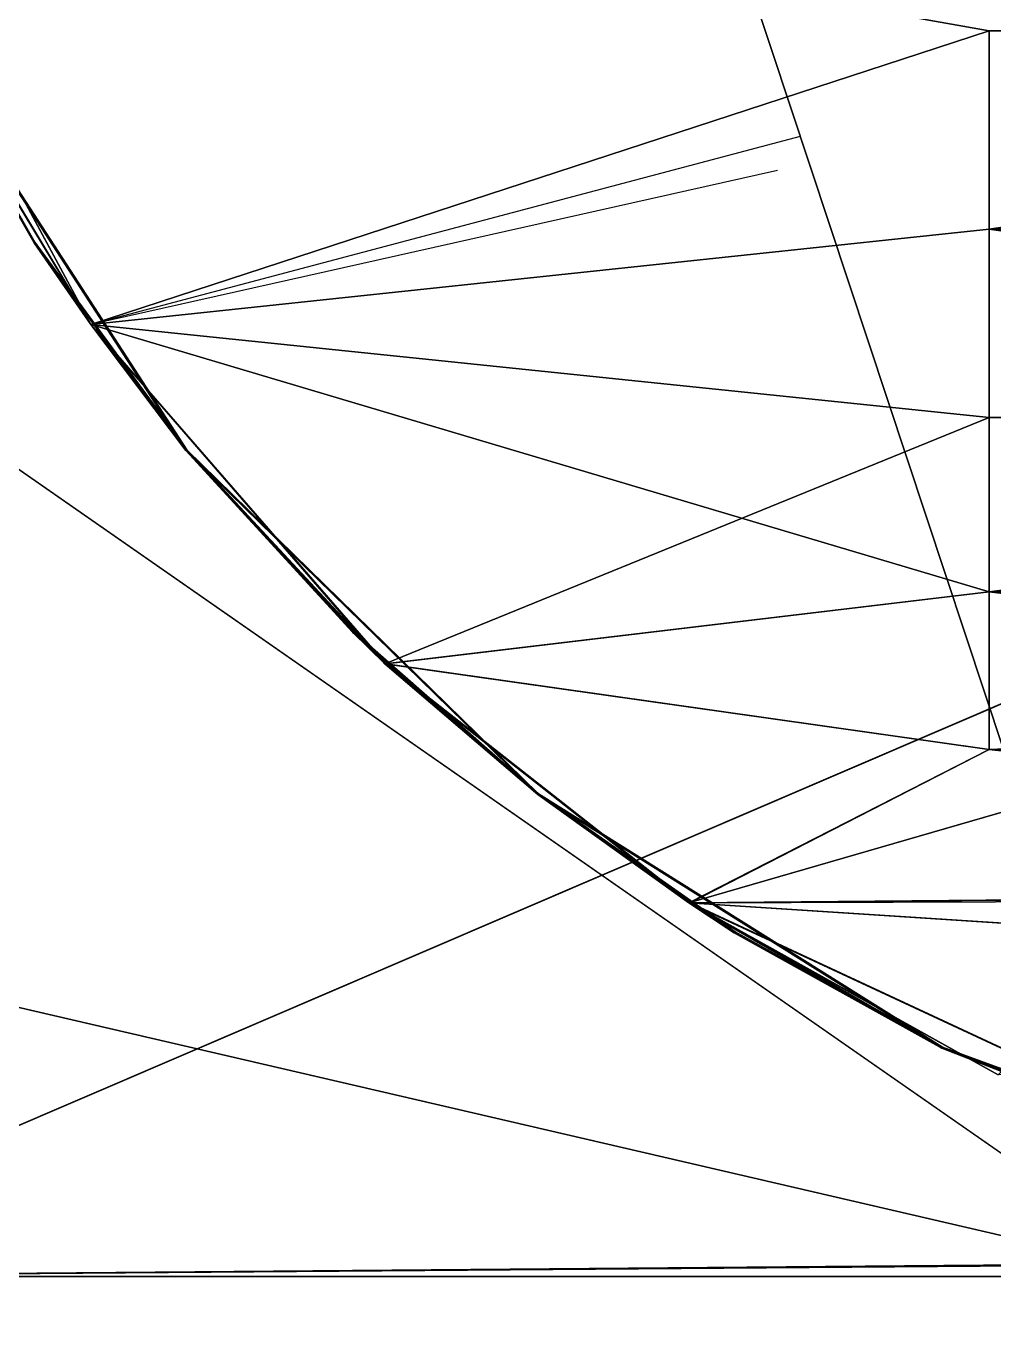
# Model space of a CAD drawing. Extents: x 207 to 387, y 94 to 160.
# Drawn here: x 254.5461 to 254.6894, y 155.0673 to 155.2624 of the extents above; entities that cross this region are included whole.
import ezdxf

# ---------------------------------------------------------------- set-up
doc = ezdxf.new("R2010")
doc.units = 0
doc.header["$LTSCALE"] = 2.54
doc.layers.get('0').update_dxf_attribs({"color": 13, "linetype": 'CONTINUOUS'})

# ---------------------------------------------------------------- blocks, each defined once
blk = doc.blocks.new('SP_05_ALTFIELD_CREDENZA_DW')
at = {"color": 23}
for p, q in [((92.799, 4.6125, 21.825), (132.201, 4.6125, 21.825)), ((132.201, 4.6125, 86.175), (92.799, 4.6125, 86.175)), ((92.799, 4.6125, 21.825), (132.201, 4.6125, 21.825)), ((132.201, 4.6125, 86.175), (92.799, 4.6125, 86.175)), ((131.86518, 4.6125, 22.1625), (132.201, 4.6125, 21.825)), ((131.86518, 4.6125, 22.1625), (132.201, 4.6125, 21.825)), ((131.86518, 4.6125, 22.1625), (132.201, 4.6125, 21.825)), ((132.94725, 3.9375, 87.075), (131.97712, 4.6125, 85.6125)), ((132.94725, 3.9375, 87.075), (131.97712, 4.6125, 85.6125)), ((131.97712, 4.6125, 85.6125), (132.201, 4.6125, 85.6125)), ((132.94725, 3.9375, 87.075), (131.97712, 4.6125, 85.6125)), ((131.97712, 4.6125, 85.6125), (132.201, 4.6125, 85.6125)), ((131.97712, 4.6125, 85.6125), (132.201, 4.6125, 85.6125)), ((131.95781, 4.5998, 22.06931), (132.0494, 4.55719, 21.97718)), ((132.04958, 4.55719, 85.46014), (131.95791, 4.5998, 85.36809)), ((132.0038, 4.58266, 22.02303), (132.0494, 4.55719, 21.97718)), ((132.0038, 4.58266, 85.41447), (132.04958, 4.55719, 85.46014)), ((132.0038, 4.58266, 85.41447), (132.04958, 4.55719, 85.46014)), ((132.04958, 4.55719, 85.46014), (131.94914, 4.52813, 85.35938)), ((132.0494, 4.55719, 21.97718), (132.09448, 4.52183, 21.93194)), ((132.0494, 4.55719, 21.97718), (132.09448, 4.52183, 21.93194)), ((132.09459, 4.52183, 85.50545), (132.04958, 4.55719, 85.46014)), ((132.09459, 4.52183, 85.50545), (132.04958, 4.55719, 85.46014)), ((132.09448, 4.52183, 21.93194), (132.13815, 4.47158, 21.88815)), ((132.09448, 4.52183, 21.93194), (132.13815, 4.47158, 21.88815)), ((132.13816, 4.47158, 85.54934), (132.09459, 4.52183, 85.50545)), ((132.13816, 4.47158, 85.54934), (132.09459, 4.52183, 85.50545)), ((132.03309, 4.44375, 21.99375), (132.13815, 4.47158, 21.88815)), ((132.03309, 4.44375, 85.44375), (132.13816, 4.47158, 85.54934)), ((132.03645, 4.44881, 21.99038), (132.13815, 4.47158, 21.88815)), ((132.03645, 4.44881, 85.44713), (132.13816, 4.47158, 85.54934)), ((132.13815, 4.47158, 21.88815), (132.17811, 4.39747, 21.848)), ((132.13815, 4.47158, 21.88815), (132.17811, 4.39747, 21.848)), ((132.17811, 4.39747, 85.5895), (132.13816, 4.47158, 85.54934)), ((132.17811, 4.39747, 85.5895), (132.13816, 4.47158, 85.54934))]:
    blk.add_line(p, q, dxfattribs=at)
at = {"color": 0}
for p, q in [((131.9466, 4.60244, 22.60769), (132.01202, 4.57854, 22.17678)), ((131.9466, 4.60244, 22.60769), (132.01202, 4.57854, 22.17678)), ((132.01213, 4.57869, 85.25894), (131.94666, 4.60262, 84.82801)), ((132.01213, 4.57869, 85.25894), (131.94666, 4.60262, 84.82801)), ((131.95781, 4.5998, 22.06931), (132.01202, 4.57854, 22.17678)), ((131.95781, 4.5998, 22.06931), (132.01202, 4.57854, 22.17678)), ((131.95791, 4.5998, 85.36809), (132.01213, 4.57869, 85.25894)), ((131.95791, 4.5998, 85.36809), (132.01213, 4.57869, 85.25894)), ((132.01202, 4.57854, 22.64754), (132.01212, 4.57869, 84.78818)), ((132.01202, 4.57854, 22.64754), (132.01212, 4.57869, 84.78818)), ((132.01202, 4.57854, 22.17678), (132.01202, 4.57854, 22.64754)), ((132.01202, 4.57854, 22.17678), (132.01202, 4.57854, 22.64754)), ((132.01202, 4.57854, 22.17678), (132.04272, 4.56148, 22.19573)), ((132.04272, 4.56148, 22.19573), (132.01202, 4.57854, 22.64754)), ((132.07184, 4.54104, 22.68387), (132.01202, 4.57854, 22.64754)), ((132.04272, 4.56148, 22.19573), (132.01202, 4.57854, 22.64754)), ((132.07184, 4.54104, 22.68387), (132.01202, 4.57854, 22.64754)), ((132.01202, 4.57854, 22.17678), (132.04272, 4.56148, 22.19573)), ((132.01202, 4.57854, 22.17678), (132.0494, 4.55719, 21.97718)), ((132.01202, 4.57854, 22.17678), (132.0494, 4.55719, 21.97718)), ((132.01213, 4.57869, 85.25894), (132.01212, 4.57869, 84.78818)), ((132.07197, 4.54116, 84.75185), (132.01212, 4.57869, 84.78818)), ((132.01213, 4.57869, 85.25894), (132.01212, 4.57869, 84.78818)), ((132.01212, 4.57869, 84.78818), (132.04285, 4.56162, 85.23999)), ((132.01212, 4.57869, 84.78818), (132.04285, 4.56162, 85.23999)), ((132.07197, 4.54116, 84.75185), (132.01212, 4.57869, 84.78818)), ((132.04285, 4.56162, 85.23999), (132.01213, 4.57869, 85.25894)), ((132.01213, 4.57869, 85.25894), (132.04958, 4.55719, 85.46014)), ((132.01213, 4.57869, 85.25894), (132.04958, 4.55719, 85.46014)), ((132.04285, 4.56162, 85.23999), (132.01213, 4.57869, 85.25894)), ((132.0494, 4.55719, 21.97718), (131.80808, 4.57278, 22.00365)), ((132.0494, 4.55719, 21.97718), (131.80808, 4.57278, 22.00365)), ((132.04958, 4.55719, 85.46014), (131.80808, 4.57278, 85.43385)), ((132.04958, 4.55719, 85.46014), (131.80808, 4.57278, 85.43385)), ((132.07184, 4.54104, 22.68387), (132.04272, 4.56148, 22.19573)), ((132.04272, 4.56148, 22.19573), (132.07184, 4.54104, 22.21366)), ((132.07184, 4.54104, 22.68387), (132.04272, 4.56148, 22.19573)), ((132.0494, 4.55719, 21.97718), (132.04272, 4.56148, 22.19573)), ((132.04272, 4.56148, 22.19573), (132.07184, 4.54104, 22.21366)), ((132.0494, 4.55719, 21.97718), (132.04272, 4.56148, 22.19573)), ((132.04285, 4.56162, 85.23999), (132.07197, 4.54116, 84.75185)), ((132.07197, 4.54116, 85.22206), (132.04285, 4.56162, 85.23999)), ((132.04285, 4.56162, 85.23999), (132.07197, 4.54116, 84.75185)), ((132.04285, 4.56162, 85.23999), (132.04958, 4.55719, 85.46014)), ((132.04285, 4.56162, 85.23999), (132.04958, 4.55719, 85.46014)), ((132.07197, 4.54116, 85.22206), (132.04285, 4.56162, 85.23999)), ((131.80808, 4.55509, 21.97419), (132.0494, 4.55719, 21.97718)), ((131.80808, 4.55509, 21.97419), (132.0494, 4.55719, 21.97718)), ((132.04958, 4.55719, 85.46014), (131.80808, 4.55509, 85.46331)), ((132.04958, 4.55719, 85.46014), (131.80808, 4.55509, 85.46331)), ((132.0051, 4.53451, 21.94673), (132.0494, 4.55719, 21.97718)), ((132.0051, 4.53451, 21.94673), (132.0494, 4.55719, 21.97718)), ((132.04958, 4.55719, 85.46014), (132.0051, 4.53451, 85.49078)), ((132.04958, 4.55719, 85.46014), (132.0051, 4.53451, 85.49078)), ((132.07184, 4.54103, 21.97855), (132.0494, 4.55719, 21.97718)), ((132.07184, 4.54104, 22.21366), (132.0494, 4.55719, 21.97718)), ((132.07184, 4.54103, 21.97855), (132.0494, 4.55719, 21.97718)), ((132.07184, 4.54104, 22.21366), (132.0494, 4.55719, 21.97718)), ((132.04958, 4.55719, 85.46014), (132.07197, 4.54116, 85.22206)), ((132.04958, 4.55719, 85.46014), (132.07197, 4.54116, 85.22206)), ((132.0051, 4.53451, 21.94673), (131.80808, 4.55509, 21.97419)), ((132.0051, 4.53451, 21.94673), (131.80808, 4.55509, 21.97419)), ((131.80808, 4.55509, 85.46331), (132.0051, 4.53451, 85.49078)), ((131.80808, 4.55509, 85.46331), (132.0051, 4.53451, 85.49078)), ((132.07184, 4.54104, 22.68387), (132.07197, 4.54116, 84.75185)), ((132.07184, 4.54104, 22.68387), (132.07197, 4.54116, 84.75185)), ((132.07184, 4.54104, 22.21366), (132.07184, 4.54104, 22.68387)), ((132.07184, 4.54104, 22.21366), (132.07184, 4.54103, 21.97855)), ((132.09925, 4.51701, 22.23052), (132.07184, 4.54104, 22.68387)), ((132.07184, 4.54104, 22.21366), (132.07184, 4.54104, 22.68387)), ((132.12395, 4.49012, 22.7154), (132.07184, 4.54104, 22.68387)), ((132.09925, 4.51701, 22.23052), (132.07184, 4.54104, 22.68387)), ((132.12395, 4.49012, 22.7154), (132.07184, 4.54104, 22.68387)), ((132.07184, 4.54104, 22.21366), (132.07184, 4.54103, 21.97855)), ((132.07184, 4.54103, 21.97855), (132.09925, 4.517, 21.99554)), ((132.07184, 4.54103, 21.97855), (132.09925, 4.517, 21.99554)), ((132.07184, 4.54103, 21.97855), (132.09448, 4.52183, 21.93194)), ((132.07184, 4.54103, 21.97855), (132.09448, 4.52183, 21.93194)), ((132.07197, 4.54116, 84.75185), (132.07197, 4.54116, 85.22206)), ((132.12408, 4.49021, 84.72032), (132.07197, 4.54116, 84.75185)), ((132.07197, 4.54116, 84.75185), (132.09939, 4.51711, 85.2052)), ((132.09939, 4.51711, 85.44018), (132.07197, 4.54116, 85.22206)), ((132.07197, 4.54116, 84.75185), (132.07197, 4.54116, 85.22206)), ((132.07197, 4.54116, 84.75185), (132.09939, 4.51711, 85.2052)), ((132.12408, 4.49021, 84.72032), (132.07197, 4.54116, 84.75185)), ((132.07197, 4.54116, 85.22206), (132.09459, 4.52183, 85.50545)), ((132.07197, 4.54116, 85.22206), (132.09459, 4.52183, 85.50545)), ((132.09939, 4.51711, 85.44018), (132.07197, 4.54116, 85.22206)), ((131.80808, 4.53451, 21.94673), (132.0051, 4.53451, 21.94673)), ((131.80808, 4.53451, 21.94673), (132.0051, 4.53451, 21.94673)), ((132.0051, 4.53451, 85.49078), (131.80808, 4.53451, 85.49078)), ((132.0051, 4.53451, 85.49078), (131.80808, 4.53451, 85.49078)), ((132.0051, 4.51115, 21.92138), (132.0051, 4.53451, 21.94673)), ((132.0051, 4.51115, 21.92138), (132.0051, 4.53451, 21.94673)), ((132.09448, 4.52183, 21.93194), (132.0051, 4.53451, 21.94673)), ((132.09448, 4.52183, 21.93194), (132.0051, 4.53451, 21.94673)), ((132.0051, 4.53451, 85.49078), (132.0051, 4.51115, 85.51612)), ((132.0051, 4.53451, 85.49078), (132.0051, 4.51115, 85.51612)), ((132.0051, 4.53451, 85.49078), (132.09459, 4.52183, 85.50545)), ((132.0051, 4.53451, 85.49078), (132.09459, 4.52183, 85.50545)), ((132.0051, 4.51115, 21.92138), (132.09448, 4.52183, 21.93194)), ((132.0051, 4.51115, 21.92138), (132.09448, 4.52183, 21.93194)), ((132.09459, 4.52183, 85.50545), (132.0051, 4.51115, 85.51612)), ((132.09459, 4.52183, 85.50545), (132.0051, 4.51115, 85.51612)), ((132.12394, 4.49012, 22.01079), (132.09448, 4.52183, 21.93194)), ((132.09448, 4.52183, 21.93194), (132.09925, 4.517, 21.99554)), ((132.12394, 4.49012, 22.01079), (132.09448, 4.52183, 21.93194)), ((132.09448, 4.52183, 21.93194), (132.09925, 4.517, 21.99554)), ((132.09459, 4.52183, 85.50545), (132.09939, 4.51711, 85.44018)), ((132.12408, 4.49021, 85.42492), (132.09459, 4.52183, 85.50545)), ((132.09459, 4.52183, 85.50545), (132.09939, 4.51711, 85.44018)), ((132.12408, 4.49021, 85.42492), (132.09459, 4.52183, 85.50545)), ((132.09939, 4.51711, 85.44018), (132.09939, 4.51711, 85.2052)), ((132.09939, 4.51711, 85.2052), (132.12408, 4.49021, 84.72032)), ((132.09939, 4.51711, 85.44018), (132.09939, 4.51711, 85.2052)), ((132.09939, 4.51711, 85.2052), (132.12408, 4.49021, 84.72032)), ((132.12408, 4.49021, 85.42492), (132.09939, 4.51711, 85.44018)), ((132.12408, 4.49021, 85.42492), (132.09939, 4.51711, 85.44018)), ((132.12395, 4.49012, 22.7154), (132.09925, 4.51701, 22.23052)), ((132.09925, 4.51701, 22.23052), (132.09925, 4.517, 21.99554)), ((132.09925, 4.51701, 22.23052), (132.09925, 4.517, 21.99554)), ((132.12395, 4.49012, 22.7154), (132.09925, 4.51701, 22.23052)), ((132.09925, 4.517, 21.99554), (132.12394, 4.49012, 22.01079)), ((132.09925, 4.517, 21.99554), (132.12394, 4.49012, 22.01079)), ((131.41403, 4.51115, 21.92138), (132.0051, 4.51115, 21.92138)), ((131.41403, 4.51115, 21.92138), (132.0051, 4.51115, 21.92138)), ((132.0051, 4.51115, 85.51612), (131.41403, 4.51115, 85.51612)), ((132.0051, 4.51115, 85.51612), (131.41403, 4.51115, 85.51612)), ((132.0051, 4.48534, 21.89856), (132.0051, 4.51115, 21.92138)), ((132.0051, 4.48534, 21.89856), (132.0051, 4.51115, 21.92138)), ((132.0051, 4.51115, 85.51612), (132.0051, 4.48534, 85.53894)), ((132.0051, 4.51115, 85.51612), (132.0051, 4.48534, 85.53894)), ((132.12394, 4.49012, 22.01079), (132.12395, 4.49012, 22.7154)), ((132.12394, 4.49012, 22.01079), (132.12395, 4.49012, 22.7154)), ((132.12394, 4.49012, 22.01079), (132.14643, 4.45942, 22.02465)), ((132.13815, 4.47158, 21.88815), (132.12394, 4.49012, 22.01079)), ((132.13815, 4.47158, 21.88815), (132.12394, 4.49012, 22.01079)), ((132.12394, 4.49012, 22.01079), (132.14643, 4.45942, 22.02465)), ((132.12395, 4.49012, 22.7154), (132.12408, 4.49021, 84.72032)), ((132.12395, 4.49012, 22.7154), (132.12408, 4.49021, 84.72032)), ((132.14643, 4.45942, 22.25941), (132.12395, 4.49012, 22.7154)), ((132.14643, 4.45942, 22.25941), (132.12395, 4.49012, 22.7154)), ((132.16512, 4.42677, 22.74016), (132.12395, 4.49012, 22.7154)), ((132.16512, 4.42677, 22.74016), (132.12395, 4.49012, 22.7154)), ((132.12408, 4.49021, 84.72032), (132.12408, 4.49021, 85.42492)), ((132.16523, 4.42681, 84.69554), (132.12408, 4.49021, 84.72032)), ((132.16523, 4.42681, 84.69554), (132.12408, 4.49021, 84.72032)), ((132.12408, 4.49021, 84.72032), (132.14656, 4.45949, 85.1763)), ((132.14656, 4.45949, 85.41106), (132.12408, 4.49021, 85.42492)), ((132.12408, 4.49021, 84.72032), (132.12408, 4.49021, 85.42492)), ((132.12408, 4.49021, 84.72032), (132.14656, 4.45949, 85.1763)), ((132.12408, 4.49021, 85.42492), (132.13816, 4.47158, 85.54934)), ((132.14656, 4.45949, 85.41106), (132.12408, 4.49021, 85.42492)), ((132.12408, 4.49021, 85.42492), (132.13816, 4.47158, 85.54934)), ((131.80808, 4.48534, 21.89856), (132.0051, 4.48534, 21.89856)), ((131.80808, 4.48534, 21.89856), (132.0051, 4.48534, 21.89856)), ((132.0051, 4.48534, 85.53894), (131.80808, 4.48534, 85.53894)), ((132.0051, 4.48534, 85.53894), (131.80808, 4.48534, 85.53894)), ((132.0051, 4.45749, 21.8786), (132.0051, 4.48534, 21.89856)), ((132.0051, 4.48534, 21.89856), (132.13815, 4.47158, 21.88815)), ((132.0051, 4.48534, 21.89856), (132.13815, 4.47158, 21.88815)), ((132.0051, 4.45749, 21.8786), (132.0051, 4.48534, 21.89856)), ((132.0051, 4.48534, 85.53894), (132.0051, 4.45749, 85.55891)), ((132.13816, 4.47158, 85.54934), (132.0051, 4.48534, 85.53894)), ((132.0051, 4.48534, 85.53894), (132.0051, 4.45749, 85.55891)), ((132.13816, 4.47158, 85.54934), (132.0051, 4.48534, 85.53894)), ((132.0051, 4.45749, 21.8786), (132.13815, 4.47158, 21.88815)), ((132.0051, 4.45749, 21.8786), (132.13815, 4.47158, 21.88815)), ((132.0051, 4.4281, 21.86173), (132.13815, 4.47158, 21.88815)), ((132.0051, 4.4281, 21.86173), (132.13815, 4.47158, 21.88815)), ((132.13816, 4.47158, 85.54934), (132.0051, 4.45749, 85.55891)), ((132.13816, 4.47158, 85.54934), (132.0051, 4.4281, 85.57578)), ((132.13816, 4.47158, 85.54934), (132.0051, 4.45749, 85.55891)), ((132.13816, 4.47158, 85.54934), (132.0051, 4.4281, 85.57578)), ((132.13815, 4.47158, 21.88815), (132.14643, 4.45942, 22.02465)), ((132.13815, 4.47158, 21.88815), (132.16512, 4.42677, 22.03612)), ((132.13815, 4.47158, 21.88815), (132.14643, 4.45942, 22.02465)), ((132.13815, 4.47158, 21.88815), (132.16512, 4.42677, 22.03612)), ((132.13816, 4.47158, 85.54934), (132.14656, 4.45949, 85.41106)), ((132.16524, 4.42681, 85.39958), (132.13816, 4.47158, 85.54934)), ((132.16524, 4.42681, 85.39958), (132.13816, 4.47158, 85.54934)), ((132.13816, 4.47158, 85.54934), (132.14656, 4.45949, 85.41106)), ((132.16512, 4.42677, 22.74016), (132.14643, 4.45942, 22.25941)), ((132.14643, 4.45942, 22.25941), (132.14643, 4.45942, 22.02465)), ((132.14643, 4.45942, 22.02465), (132.16512, 4.42677, 22.03612)), ((132.14643, 4.45942, 22.25941), (132.14643, 4.45942, 22.02465)), ((132.16512, 4.42677, 22.74016), (132.14643, 4.45942, 22.25941)), ((132.14643, 4.45942, 22.02465), (132.16512, 4.42677, 22.03612)), ((132.14656, 4.45949, 85.1763), (132.16523, 4.42681, 84.69554)), ((132.14656, 4.45949, 85.1763), (132.14656, 4.45949, 85.41106)), ((132.14656, 4.45949, 85.1763), (132.14656, 4.45949, 85.41106)), ((132.14656, 4.45949, 85.1763), (132.16523, 4.42681, 84.69554)), ((132.16524, 4.42681, 85.39958), (132.14656, 4.45949, 85.41106)), ((132.16524, 4.42681, 85.39958), (132.14656, 4.45949, 85.41106)), ((131.41403, 4.45749, 21.8786), (132.0051, 4.45749, 21.8786)), ((131.41403, 4.45749, 21.8786), (132.0051, 4.45749, 21.8786)), ((132.0051, 4.45749, 85.55891), (131.41403, 4.45749, 85.55891)), ((132.0051, 4.45749, 85.55891), (131.41403, 4.45749, 85.55891)), ((132.0051, 4.4281, 21.86173), (132.0051, 4.45749, 21.8786)), ((132.0051, 4.4281, 21.86173), (132.0051, 4.45749, 21.8786)), ((132.0051, 4.45749, 85.55891), (132.0051, 4.4281, 85.57578)), ((132.0051, 4.45749, 85.55891), (132.0051, 4.4281, 85.57578)), ((131.80808, 4.4281, 21.86173), (132.0051, 4.4281, 21.86173)), ((131.80808, 4.4281, 21.86173), (132.0051, 4.4281, 21.86173)), ((132.0051, 4.4281, 85.57578), (131.80808, 4.4281, 85.57578)), ((132.0051, 4.4281, 85.57578), (131.80808, 4.4281, 85.57578)), ((132.0051, 4.4281, 21.86173), (132.17811, 4.39747, 21.848)), ((132.0051, 4.4281, 21.86173), (132.17811, 4.39747, 21.848)), ((132.17811, 4.39747, 85.5895), (132.0051, 4.4281, 85.57578)), ((132.17811, 4.39747, 85.5895), (132.0051, 4.4281, 85.57578))]:
    blk.add_line(p, q, dxfattribs=at)
at = {"color": 23}
mesh = blk.add_polyface(dxfattribs=at)
corners = [(134.8875, 6.75, 19.125), (90.1125, 3.9375, 19.125), (90.1125, 6.75, 19.125), (134.8875, 3.9375, 19.125)]
mesh.append_faces([[corners[k] for k in face] for face in [(0, 1, 2), (1, 0, 3)]], dxfattribs={"vtx0": -1, "color": 23})
mesh = blk.add_polyface(dxfattribs=at)
corners = [(134.8875, 6.75, 90), (90.1125, 3.9375, 90), (90.1125, 6.75, 90), (134.8875, 3.9375, 90)]
mesh.append_faces([[corners[k] for k in face] for face in [(0, 1, 2), (1, 0, 3)]], dxfattribs={"vtx0": -1, "color": 23})
mesh = blk.add_polyface(dxfattribs=at)
corners = [(131.52937, 6.75, 84.9375), (131.97712, 4.6125, 85.6125), (131.52937, 4.6125, 84.9375), (134.8875, 3.9375, 90), (132.94725, 3.9375, 87.075), (134.8875, 6.75, 90)]
mesh.append_faces([[corners[k] for k in face] for face in [(0, 1, 2), (1, 3, 4)]], dxfattribs={"vtx0": -1, "color": 23})
mesh.append_faces([[corners[k] for k in face] for face in [(3, 1, 5), (5, 1, 0)]], dxfattribs={"vtx0": -1, "vtx1": -1, "color": 23})
mesh = blk.add_polyface(dxfattribs=at)
corners = [(134.8875, 3.9375, 19.125), (132.201, 4.275, 21.825), (132.201, 3.9375, 21.825), (134.8875, 6.75, 19.125), (132.201, 4.6125, 21.825), (131.86518, 4.6125, 22.1625), (131.52937, 4.6125, 22.5), (131.52937, 6.75, 22.5)]
mesh.append_faces([[corners[k] for k in face] for face in [(0, 1, 2), (6, 3, 7)]], dxfattribs={"vtx0": -1, "color": 23})
mesh.append_faces([[corners[k] for k in face] for face in [(1, 3, 4), (4, 3, 5), (5, 3, 6)]], dxfattribs={"vtx0": -1, "vtx1": -1, "color": 23})
mesh.append_faces([[corners[k] for k in face] for face in [(1, 0, 3)]], dxfattribs={"vtx0": -1, "vtx2": -1, "color": 23})
mesh = blk.add_polyface(dxfattribs=at)
corners = [(131.86518, 4.6125, 22.1625), (92.799, 4.6125, 21.825), (132.201, 4.6125, 21.825), (93.13481, 4.6125, 22.1625), (131.52937, 4.6125, 22.5), (93.47062, 4.6125, 22.5)]
mesh.append_faces([[corners[k] for k in face] for face in [(0, 1, 2), (3, 4, 5)]], dxfattribs={"vtx0": -1, "color": 23})
mesh.append_faces([[corners[k] for k in face] for face in [(1, 0, 3)]], dxfattribs={"vtx0": -1, "vtx1": -1, "color": 23})
mesh.append_faces([[corners[k] for k in face] for face in [(3, 0, 4)]], dxfattribs={"vtx0": -1, "vtx2": -1, "color": 23})
mesh = blk.add_polyface(dxfattribs=at)
corners = [(132.201, 4.6125, 86.175), (92.799, 4.275, 86.175), (92.799, 4.6125, 86.175), (132.201, 4.275, 86.175)]
mesh.append_faces([[corners[k] for k in face] for face in [(0, 1, 2), (1, 0, 3)]], dxfattribs={"vtx0": -1, "color": 23})
mesh = blk.add_polyface(dxfattribs=at)
corners = [(92.9949, 4.30494, 21.82633), (92.799, 4.6125, 21.825), (92.799, 4.275, 21.825), (132.201, 4.6125, 21.825), (93.19193, 4.30494, 21.82633), (93.58597, 4.275, 21.825), (131.41403, 4.275, 21.825), (132.201, 4.275, 21.825)]
mesh.append_faces([[corners[k] for k in face] for face in [(0, 1, 2), (3, 6, 7)]], dxfattribs={"vtx0": -1, "color": 23})
mesh.append_faces([[corners[k] for k in face] for face in [(1, 0, 3)]], dxfattribs={"vtx0": -1, "vtx1": -1, "color": 23})
mesh.append_faces([[corners[k] for k in face] for face in [(3, 0, 4), (3, 4, 5), (3, 5, 6)]], dxfattribs={"vtx0": -1, "vtx2": -1, "color": 23})
at = {"color": 254}
mesh = blk.add_polyface(dxfattribs=at)
corners = [(132.201, 4.6125, 86.175), (131.97712, 4.6125, 85.6125), (132.201, 4.6125, 85.6125), (93.02288, 4.6125, 85.6125), (92.799, 4.6125, 85.6125), (92.799, 4.6125, 86.175)]
mesh.append_faces([[corners[k] for k in face] for face in [(0, 1, 2), (4, 0, 5)]], dxfattribs={"vtx0": -1, "color": 254})
mesh.append_faces([[corners[k] for k in face] for face in [(1, 0, 3), (3, 0, 4)]], dxfattribs={"vtx0": -1, "vtx1": -1, "color": 254})
at = {"color": 23}
mesh = blk.add_polyface(dxfattribs=at)
corners = [(132.201, 4.6125, 68.21686), (131.86518, 4.6125, 22.1625), (132.201, 4.6125, 21.825), (131.52937, 4.6125, 22.5), (131.52937, 4.6125, 84.9375), (132.201, 4.6125, 85.6125), (131.97712, 4.6125, 85.6125)]
mesh.append_faces([[corners[k] for k in face] for face in [(0, 1, 2), (4, 5, 6)]], dxfattribs={"vtx0": -1, "color": 23})
mesh.append_faces([[corners[k] for k in face] for face in [(1, 0, 3), (3, 0, 4)]], dxfattribs={"vtx0": -1, "vtx1": -1, "color": 23})
mesh.append_faces([[corners[k] for k in face] for face in [(4, 0, 5)]], dxfattribs={"vtx0": -1, "vtx2": -1, "color": 23})
mesh = blk.add_polyface(dxfattribs=at)
corners = [(131.97712, 4.6125, 85.6125), (132.94725, 3.9375, 87.075), (131.97712, 3.9375, 85.6125)]
mesh.append_faces([[corners[k] for k in face] for face in [(0, 1, 2)]], dxfattribs={"color": 23})
mesh = blk.add_polyface(dxfattribs=at)
corners = [(132.201, 3.9375, 85.6125), (131.97712, 4.6125, 85.6125), (131.97712, 3.9375, 85.6125), (132.201, 4.6125, 85.6125), (132.201, 4.275, 85.6125)]
mesh.append_faces([[corners[k] for k in face] for face in [(0, 1, 2), (3, 0, 4)]], dxfattribs={"vtx0": -1, "color": 23})
mesh.append_faces([[corners[k] for k in face] for face in [(1, 0, 3)]], dxfattribs={"vtx0": -1, "vtx1": -1, "color": 23})
mesh = blk.add_polyface(dxfattribs=at)
corners = [(131.97712, 4.6125, 85.6125), (132.94725, 3.9375, 87.075), (131.97712, 3.9375, 85.6125)]
mesh.append_faces([[corners[k] for k in face] for face in [(0, 1, 2)]], dxfattribs={"color": 23})
mesh = blk.add_polyface(dxfattribs=at)
corners = [(132.01202, 4.57854, 22.64754), (131.9466, 4.60244, 22.60769), (132.01202, 4.57854, 22.17678), (131.94666, 4.60262, 84.82801), (132.01212, 4.57869, 84.78818), (132.01213, 4.57869, 85.25894)]
mesh.append_faces([[corners[k] for k in face] for face in [(0, 1, 2), (3, 4, 5)]], dxfattribs={"vtx0": -1, "color": 23})
mesh.append_faces([[corners[k] for k in face] for face in [(1, 0, 3)]], dxfattribs={"vtx0": -1, "vtx1": -1, "color": 23})
mesh.append_faces([[corners[k] for k in face] for face in [(3, 0, 4)]], dxfattribs={"vtx0": -1, "vtx2": -1, "color": 23})
mesh = blk.add_polyface(dxfattribs=at)
corners = [(131.9466, 4.60244, 22.60769), (131.95781, 4.5998, 22.06931), (132.01202, 4.57854, 22.17678)]
mesh.append_faces([[corners[k] for k in face] for face in [(0, 1, 2)]], dxfattribs={"color": 23})
mesh = blk.add_polyface(dxfattribs=at)
corners = [(131.95791, 4.5998, 85.36809), (131.94666, 4.60262, 84.82801), (132.01213, 4.57869, 85.25894)]
mesh.append_faces([[corners[k] for k in face] for face in [(0, 1, 2)]], dxfattribs={"color": 23})
mesh = blk.add_polyface(dxfattribs=at)
corners = [(132.01202, 4.57854, 22.17678), (131.95781, 4.5998, 22.06931), (132.0494, 4.55719, 21.97718)]
mesh.append_faces([[corners[k] for k in face] for face in [(0, 1, 2)]], dxfattribs={"color": 23})
mesh = blk.add_polyface(dxfattribs=at)
corners = [(132.04958, 4.55719, 85.46014), (131.95791, 4.5998, 85.36809), (132.01213, 4.57869, 85.25894)]
mesh.append_faces([[corners[k] for k in face] for face in [(0, 1, 2)]], dxfattribs={"color": 23})
mesh = blk.add_polyface(dxfattribs=at)
corners = [(132.0038, 4.58266, 22.02303), (132.0494, 4.55719, 21.97718), (131.80808, 4.57278, 22.00365)]
mesh.append_faces([[corners[k] for k in face] for face in [(0, 1, 2)]], dxfattribs={"color": 23})
mesh = blk.add_polyface(dxfattribs=at)
corners = [(132.04958, 4.55719, 85.46014), (131.80808, 4.57278, 85.43385), (132.0038, 4.58266, 85.41447)]
mesh.append_faces([[corners[k] for k in face] for face in [(0, 1, 2)]], dxfattribs={"color": 23})
mesh = blk.add_polyface(dxfattribs=at)
corners = [(132.0038, 4.58266, 85.41447), (131.94914, 4.52813, 85.35938), (132.04958, 4.55719, 85.46014)]
mesh.append_faces([[corners[k] for k in face] for face in [(0, 1, 2)]], dxfattribs={"color": 23})
mesh = blk.add_polyface(dxfattribs=at)
corners = [(132.07184, 4.54104, 22.68387), (132.01212, 4.57869, 84.78818), (132.01202, 4.57854, 22.64754), (132.07197, 4.54116, 84.75185)]
mesh.append_faces([[corners[k] for k in face] for face in [(0, 1, 2), (1, 0, 3)]], dxfattribs={"vtx0": -1, "color": 23})
mesh = blk.add_polyface(dxfattribs=at)
corners = [(132.01202, 4.57854, 22.64754), (132.01202, 4.57854, 22.17678), (132.04272, 4.56148, 22.19573)]
mesh.append_faces([[corners[k] for k in face] for face in [(0, 1, 2)]], dxfattribs={"color": 23})
mesh = blk.add_polyface(dxfattribs=at)
corners = [(132.07184, 4.54104, 22.68387), (132.01202, 4.57854, 22.64754), (132.04272, 4.56148, 22.19573)]
mesh.append_faces([[corners[k] for k in face] for face in [(0, 1, 2)]], dxfattribs={"color": 23})
mesh = blk.add_polyface(dxfattribs=at)
corners = [(132.04272, 4.56148, 22.19573), (132.01202, 4.57854, 22.17678), (132.0494, 4.55719, 21.97718)]
mesh.append_faces([[corners[k] for k in face] for face in [(0, 1, 2)]], dxfattribs={"color": 23})
mesh = blk.add_polyface(dxfattribs=at)
corners = [(132.01213, 4.57869, 85.25894), (132.01212, 4.57869, 84.78818), (132.04285, 4.56162, 85.23999)]
mesh.append_faces([[corners[k] for k in face] for face in [(0, 1, 2)]], dxfattribs={"color": 23})
mesh = blk.add_polyface(dxfattribs=at)
corners = [(132.04285, 4.56162, 85.23999), (132.01212, 4.57869, 84.78818), (132.07197, 4.54116, 84.75185)]
mesh.append_faces([[corners[k] for k in face] for face in [(0, 1, 2)]], dxfattribs={"color": 23})
mesh = blk.add_polyface(dxfattribs=at)
corners = [(132.04958, 4.55719, 85.46014), (132.01213, 4.57869, 85.25894), (132.04285, 4.56162, 85.23999)]
mesh.append_faces([[corners[k] for k in face] for face in [(0, 1, 2)]], dxfattribs={"color": 23})
mesh = blk.add_polyface(dxfattribs=at)
corners = [(132.04958, 4.55719, 85.46014), (131.41403, 4.55509, 85.46331), (131.80808, 4.57278, 85.43385), (131.80808, 4.55509, 85.46331)]
mesh.append_faces([[corners[k] for k in face] for face in [(0, 1, 2), (1, 0, 3)]], dxfattribs={"vtx0": -1, "color": 23})
mesh = blk.add_polyface(dxfattribs=at)
corners = [(131.80808, 4.57278, 22.00365), (131.80808, 4.55509, 21.97419), (132.0494, 4.55719, 21.97718)]
mesh.append_faces([[corners[k] for k in face] for face in [(0, 1, 2)]], dxfattribs={"color": 23})
mesh = blk.add_polyface(dxfattribs=at)
corners = [(132.07184, 4.54104, 22.68387), (132.04272, 4.56148, 22.19573), (132.07184, 4.54104, 22.21366)]
mesh.append_faces([[corners[k] for k in face] for face in [(0, 1, 2)]], dxfattribs={"color": 23})
mesh = blk.add_polyface(dxfattribs=at)
corners = [(132.07184, 4.54104, 22.21366), (132.04272, 4.56148, 22.19573), (132.0494, 4.55719, 21.97718)]
mesh.append_faces([[corners[k] for k in face] for face in [(0, 1, 2)]], dxfattribs={"color": 23})
mesh = blk.add_polyface(dxfattribs=at)
corners = [(132.04285, 4.56162, 85.23999), (132.07197, 4.54116, 84.75185), (132.07197, 4.54116, 85.22206)]
mesh.append_faces([[corners[k] for k in face] for face in [(0, 1, 2)]], dxfattribs={"color": 23})
mesh = blk.add_polyface(dxfattribs=at)
corners = [(132.04958, 4.55719, 85.46014), (132.04285, 4.56162, 85.23999), (132.07197, 4.54116, 85.22206)]
mesh.append_faces([[corners[k] for k in face] for face in [(0, 1, 2)]], dxfattribs={"color": 23})
mesh = blk.add_polyface(dxfattribs=at)
corners = [(132.0494, 4.55719, 21.97718), (131.80808, 4.55509, 21.97419), (132.0051, 4.53451, 21.94673)]
mesh.append_faces([[corners[k] for k in face] for face in [(0, 1, 2)]], dxfattribs={"color": 23})
mesh = blk.add_polyface(dxfattribs=at)
corners = [(132.0051, 4.53451, 85.49078), (131.80808, 4.55509, 85.46331), (132.04958, 4.55719, 85.46014)]
mesh.append_faces([[corners[k] for k in face] for face in [(0, 1, 2)]], dxfattribs={"color": 23})
mesh = blk.add_polyface(dxfattribs=at)
corners = [(132.0494, 4.55719, 21.97718), (132.0051, 4.53451, 21.94673), (132.09448, 4.52183, 21.93194)]
mesh.append_faces([[corners[k] for k in face] for face in [(0, 1, 2)]], dxfattribs={"color": 23})
mesh = blk.add_polyface(dxfattribs=at)
corners = [(132.09459, 4.52183, 85.50545), (132.0051, 4.53451, 85.49078), (132.04958, 4.55719, 85.46014)]
mesh.append_faces([[corners[k] for k in face] for face in [(0, 1, 2)]], dxfattribs={"color": 23})
mesh = blk.add_polyface(dxfattribs=at)
corners = [(132.07184, 4.54103, 21.97855), (132.0494, 4.55719, 21.97718), (132.09448, 4.52183, 21.93194)]
mesh.append_faces([[corners[k] for k in face] for face in [(0, 1, 2)]], dxfattribs={"color": 23})
mesh = blk.add_polyface(dxfattribs=at)
corners = [(132.07184, 4.54104, 22.21366), (132.0494, 4.55719, 21.97718), (132.07184, 4.54103, 21.97855)]
mesh.append_faces([[corners[k] for k in face] for face in [(0, 1, 2)]], dxfattribs={"color": 23})
mesh = blk.add_polyface(dxfattribs=at)
corners = [(132.09459, 4.52183, 85.50545), (132.04958, 4.55719, 85.46014), (132.07197, 4.54116, 85.22206)]
mesh.append_faces([[corners[k] for k in face] for face in [(0, 1, 2)]], dxfattribs={"color": 23})
mesh = blk.add_polyface(dxfattribs=at)
corners = [(131.80808, 4.55509, 21.97419), (131.80808, 4.53451, 21.94673), (132.0051, 4.53451, 21.94673), (131.41403, 4.55509, 21.97419)]
mesh.append_faces([[corners[k] for k in face] for face in [(0, 1, 2), (1, 0, 3)]], dxfattribs={"vtx0": -1, "color": 23})
mesh = blk.add_polyface(dxfattribs=at)
corners = [(132.0051, 4.53451, 85.49078), (131.41403, 4.55509, 85.46331), (131.80808, 4.55509, 85.46331), (131.80808, 4.53451, 85.49078)]
mesh.append_faces([[corners[k] for k in face] for face in [(0, 1, 2), (1, 0, 3)]], dxfattribs={"vtx0": -1, "color": 23})
mesh = blk.add_polyface(dxfattribs=at)
corners = [(132.12395, 4.49012, 22.7154), (132.07197, 4.54116, 84.75185), (132.07184, 4.54104, 22.68387), (132.12408, 4.49021, 84.72032)]
mesh.append_faces([[corners[k] for k in face] for face in [(0, 1, 2), (1, 0, 3)]], dxfattribs={"vtx0": -1, "color": 23})
mesh = blk.add_polyface(dxfattribs=at)
corners = [(132.09925, 4.517, 21.99554), (132.07184, 4.54104, 22.21366), (132.07184, 4.54103, 21.97855), (132.09925, 4.51701, 22.23052), (132.07184, 4.54104, 22.68387)]
mesh.append_faces([[corners[k] for k in face] for face in [(0, 1, 2), (1, 3, 4)]], dxfattribs={"vtx0": -1, "color": 23})
mesh.append_faces([[corners[k] for k in face] for face in [(1, 0, 3)]], dxfattribs={"vtx0": -1, "vtx2": -1, "color": 23})
mesh = blk.add_polyface(dxfattribs=at)
corners = [(132.12395, 4.49012, 22.7154), (132.07184, 4.54104, 22.68387), (132.09925, 4.51701, 22.23052)]
mesh.append_faces([[corners[k] for k in face] for face in [(0, 1, 2)]], dxfattribs={"color": 23})
mesh = blk.add_polyface(dxfattribs=at)
corners = [(132.09925, 4.517, 21.99554), (132.07184, 4.54103, 21.97855), (132.09448, 4.52183, 21.93194)]
mesh.append_faces([[corners[k] for k in face] for face in [(0, 1, 2)]], dxfattribs={"color": 23})
mesh = blk.add_polyface(dxfattribs=at)
corners = [(132.09939, 4.51711, 85.2052), (132.07197, 4.54116, 85.22206), (132.07197, 4.54116, 84.75185), (132.09939, 4.51711, 85.44018)]
mesh.append_faces([[corners[k] for k in face] for face in [(0, 1, 2), (1, 0, 3)]], dxfattribs={"vtx0": -1, "color": 23})
mesh = blk.add_polyface(dxfattribs=at)
corners = [(132.09939, 4.51711, 85.2052), (132.07197, 4.54116, 84.75185), (132.12408, 4.49021, 84.72032)]
mesh.append_faces([[corners[k] for k in face] for face in [(0, 1, 2)]], dxfattribs={"color": 23})
mesh = blk.add_polyface(dxfattribs=at)
corners = [(132.09459, 4.52183, 85.50545), (132.07197, 4.54116, 85.22206), (132.09939, 4.51711, 85.44018)]
mesh.append_faces([[corners[k] for k in face] for face in [(0, 1, 2)]], dxfattribs={"color": 23})
mesh = blk.add_polyface(dxfattribs=at)
corners = [(132.0051, 4.53451, 21.94673), (131.41403, 4.51115, 21.92138), (132.0051, 4.51115, 21.92138), (131.80808, 4.53451, 21.94673)]
mesh.append_faces([[corners[k] for k in face] for face in [(0, 1, 2), (1, 0, 3)]], dxfattribs={"vtx0": -1, "color": 23})
mesh = blk.add_polyface(dxfattribs=at)
corners = [(132.0051, 4.51115, 85.51612), (131.80808, 4.53451, 85.49078), (132.0051, 4.53451, 85.49078), (131.41403, 4.51115, 85.51612)]
mesh.append_faces([[corners[k] for k in face] for face in [(0, 1, 2), (1, 0, 3)]], dxfattribs={"vtx0": -1, "color": 23})
mesh = blk.add_polyface(dxfattribs=at)
corners = [(132.0051, 4.53451, 21.94673), (132.0051, 4.51115, 21.92138), (132.09448, 4.52183, 21.93194)]
mesh.append_faces([[corners[k] for k in face] for face in [(0, 1, 2)]], dxfattribs={"color": 23})
mesh = blk.add_polyface(dxfattribs=at)
corners = [(132.0051, 4.51115, 85.51612), (132.0051, 4.53451, 85.49078), (132.09459, 4.52183, 85.50545)]
mesh.append_faces([[corners[k] for k in face] for face in [(0, 1, 2)]], dxfattribs={"color": 23})
mesh = blk.add_polyface(dxfattribs=at)
corners = [(132.13815, 4.47158, 21.88815), (132.0051, 4.51115, 21.92138), (132.0051, 4.48534, 21.89856), (132.09448, 4.52183, 21.93194)]
mesh.append_faces([[corners[k] for k in face] for face in [(0, 1, 2), (1, 0, 3)]], dxfattribs={"vtx0": -1, "color": 23})
mesh = blk.add_polyface(dxfattribs=at)
corners = [(132.09459, 4.52183, 85.50545), (132.0051, 4.48534, 85.53894), (132.0051, 4.51115, 85.51612), (132.13816, 4.47158, 85.54934)]
mesh.append_faces([[corners[k] for k in face] for face in [(0, 1, 2), (1, 0, 3)]], dxfattribs={"vtx0": -1, "color": 23})
mesh = blk.add_polyface(dxfattribs=at)
corners = [(132.09448, 4.52183, 21.93194), (132.13815, 4.47158, 21.88815), (132.12394, 4.49012, 22.01079)]
mesh.append_faces([[corners[k] for k in face] for face in [(0, 1, 2)]], dxfattribs={"color": 23})
mesh = blk.add_polyface(dxfattribs=at)
corners = [(132.09448, 4.52183, 21.93194), (132.12394, 4.49012, 22.01079), (132.09925, 4.517, 21.99554)]
mesh.append_faces([[corners[k] for k in face] for face in [(0, 1, 2)]], dxfattribs={"color": 23})
mesh = blk.add_polyface(dxfattribs=at)
corners = [(132.09459, 4.52183, 85.50545), (132.09939, 4.51711, 85.44018), (132.12408, 4.49021, 85.42492)]
mesh.append_faces([[corners[k] for k in face] for face in [(0, 1, 2)]], dxfattribs={"color": 23})
mesh = blk.add_polyface(dxfattribs=at)
corners = [(132.09459, 4.52183, 85.50545), (132.12408, 4.49021, 85.42492), (132.13816, 4.47158, 85.54934)]
mesh.append_faces([[corners[k] for k in face] for face in [(0, 1, 2)]], dxfattribs={"color": 23})
mesh = blk.add_polyface(dxfattribs=at)
corners = [(132.09939, 4.51711, 85.44018), (132.12408, 4.49021, 84.72032), (132.12408, 4.49021, 85.42492), (132.09939, 4.51711, 85.2052)]
mesh.append_faces([[corners[k] for k in face] for face in [(0, 1, 2), (1, 0, 3)]], dxfattribs={"vtx0": -1, "color": 23})
mesh = blk.add_polyface(dxfattribs=at)
corners = [(132.09925, 4.51701, 22.23052), (132.12394, 4.49012, 22.01079), (132.12395, 4.49012, 22.7154), (132.09925, 4.517, 21.99554)]
mesh.append_faces([[corners[k] for k in face] for face in [(0, 1, 2), (1, 0, 3)]], dxfattribs={"vtx0": -1, "color": 23})
mesh = blk.add_polyface(dxfattribs=at)
corners = [(131.80808, 4.48534, 21.89856), (132.0051, 4.51115, 21.92138), (131.41403, 4.51115, 21.92138), (132.0051, 4.48534, 21.89856)]
mesh.append_faces([[corners[k] for k in face] for face in [(0, 1, 2), (1, 0, 3)]], dxfattribs={"vtx0": -1, "color": 23})
mesh = blk.add_polyface(dxfattribs=at)
corners = [(132.0051, 4.51115, 85.51612), (131.80808, 4.48534, 85.53894), (131.41403, 4.51115, 85.51612), (132.0051, 4.48534, 85.53894)]
mesh.append_faces([[corners[k] for k in face] for face in [(0, 1, 2), (1, 0, 3)]], dxfattribs={"vtx0": -1, "color": 23})
mesh = blk.add_polyface(dxfattribs=at)
corners = [(132.12395, 4.49012, 22.7154), (132.14643, 4.45942, 22.02465), (132.14643, 4.45942, 22.25941), (132.12394, 4.49012, 22.01079)]
mesh.append_faces([[corners[k] for k in face] for face in [(0, 1, 2), (1, 0, 3)]], dxfattribs={"vtx0": -1, "color": 23})
mesh = blk.add_polyface(dxfattribs=at)
corners = [(132.12394, 4.49012, 22.01079), (132.13815, 4.47158, 21.88815), (132.14643, 4.45942, 22.02465)]
mesh.append_faces([[corners[k] for k in face] for face in [(0, 1, 2)]], dxfattribs={"color": 23})
mesh = blk.add_polyface(dxfattribs=at)
corners = [(132.16523, 4.42681, 84.69554), (132.12395, 4.49012, 22.7154), (132.16512, 4.42677, 22.74016), (132.12408, 4.49021, 84.72032)]
mesh.append_faces([[corners[k] for k in face] for face in [(0, 1, 2), (1, 0, 3)]], dxfattribs={"vtx0": -1, "color": 23})
mesh = blk.add_polyface(dxfattribs=at)
corners = [(132.12395, 4.49012, 22.7154), (132.14643, 4.45942, 22.25941), (132.16512, 4.42677, 22.74016)]
mesh.append_faces([[corners[k] for k in face] for face in [(0, 1, 2)]], dxfattribs={"color": 23})
mesh = blk.add_polyface(dxfattribs=at)
corners = [(132.12408, 4.49021, 84.72032), (132.16523, 4.42681, 84.69554), (132.14656, 4.45949, 85.1763)]
mesh.append_faces([[corners[k] for k in face] for face in [(0, 1, 2)]], dxfattribs={"color": 23})
mesh = blk.add_polyface(dxfattribs=at)
corners = [(132.12408, 4.49021, 85.42492), (132.14656, 4.45949, 85.1763), (132.14656, 4.45949, 85.41106), (132.12408, 4.49021, 84.72032)]
mesh.append_faces([[corners[k] for k in face] for face in [(0, 1, 2), (1, 0, 3)]], dxfattribs={"vtx0": -1, "color": 23})
mesh = blk.add_polyface(dxfattribs=at)
corners = [(132.12408, 4.49021, 85.42492), (132.14656, 4.45949, 85.41106), (132.13816, 4.47158, 85.54934)]
mesh.append_faces([[corners[k] for k in face] for face in [(0, 1, 2)]], dxfattribs={"color": 23})
mesh = blk.add_polyface(dxfattribs=at)
corners = [(132.0051, 4.45749, 21.8786), (131.80808, 4.48534, 21.89856), (131.41403, 4.45749, 21.8786), (132.0051, 4.48534, 21.89856)]
mesh.append_faces([[corners[k] for k in face] for face in [(0, 1, 2), (1, 0, 3)]], dxfattribs={"vtx0": -1, "color": 23})
mesh = blk.add_polyface(dxfattribs=at)
corners = [(131.80808, 4.48534, 85.53894), (132.0051, 4.45749, 85.55891), (131.41403, 4.45749, 85.55891), (132.0051, 4.48534, 85.53894)]
mesh.append_faces([[corners[k] for k in face] for face in [(0, 1, 2), (1, 0, 3)]], dxfattribs={"vtx0": -1, "color": 23})
mesh = blk.add_polyface(dxfattribs=at)
corners = [(132.13815, 4.47158, 21.88815), (132.0051, 4.48534, 21.89856), (132.0051, 4.45749, 21.8786)]
mesh.append_faces([[corners[k] for k in face] for face in [(0, 1, 2)]], dxfattribs={"color": 23})
mesh = blk.add_polyface(dxfattribs=at)
corners = [(132.13816, 4.47158, 85.54934), (132.0051, 4.45749, 85.55891), (132.0051, 4.48534, 85.53894)]
mesh.append_faces([[corners[k] for k in face] for face in [(0, 1, 2)]], dxfattribs={"color": 23})
mesh = blk.add_polyface(dxfattribs=at)
corners = [(132.13815, 4.47158, 21.88815), (132.0051, 4.45749, 21.8786), (132.0051, 4.4281, 21.86173)]
mesh.append_faces([[corners[k] for k in face] for face in [(0, 1, 2)]], dxfattribs={"color": 23})
mesh = blk.add_polyface(dxfattribs=at)
corners = [(132.17811, 4.39747, 21.848), (132.13815, 4.47158, 21.88815), (132.0051, 4.4281, 21.86173)]
mesh.append_faces([[corners[k] for k in face] for face in [(0, 1, 2)]], dxfattribs={"color": 23})
mesh = blk.add_polyface(dxfattribs=at)
corners = [(132.13816, 4.47158, 85.54934), (132.0051, 4.4281, 85.57578), (132.0051, 4.45749, 85.55891)]
mesh.append_faces([[corners[k] for k in face] for face in [(0, 1, 2)]], dxfattribs={"color": 23})
mesh = blk.add_polyface(dxfattribs=at)
corners = [(132.17811, 4.39747, 85.5895), (132.0051, 4.4281, 85.57578), (132.13816, 4.47158, 85.54934)]
mesh.append_faces([[corners[k] for k in face] for face in [(0, 1, 2)]], dxfattribs={"color": 23})
mesh = blk.add_polyface(dxfattribs=at)
corners = [(132.13815, 4.47158, 21.88815), (132.16512, 4.42677, 22.03612), (132.14643, 4.45942, 22.02465)]
mesh.append_faces([[corners[k] for k in face] for face in [(0, 1, 2)]], dxfattribs={"color": 23})
mesh = blk.add_polyface(dxfattribs=at)
corners = [(132.13815, 4.47158, 21.88815), (132.17811, 4.39747, 21.848), (132.16512, 4.42677, 22.03612)]
mesh.append_faces([[corners[k] for k in face] for face in [(0, 1, 2)]], dxfattribs={"color": 23})
mesh = blk.add_polyface(dxfattribs=at)
corners = [(132.13816, 4.47158, 85.54934), (132.14656, 4.45949, 85.41106), (132.16524, 4.42681, 85.39958)]
mesh.append_faces([[corners[k] for k in face] for face in [(0, 1, 2)]], dxfattribs={"color": 23})
mesh = blk.add_polyface(dxfattribs=at)
corners = [(132.13816, 4.47158, 85.54934), (132.16524, 4.42681, 85.39958), (132.17811, 4.39747, 85.5895)]
mesh.append_faces([[corners[k] for k in face] for face in [(0, 1, 2)]], dxfattribs={"color": 23})
mesh = blk.add_polyface(dxfattribs=at)
corners = [(132.14643, 4.45942, 22.25941), (132.16512, 4.42677, 22.03612), (132.16512, 4.42677, 22.74016), (132.14643, 4.45942, 22.02465)]
mesh.append_faces([[corners[k] for k in face] for face in [(0, 1, 2), (1, 0, 3)]], dxfattribs={"vtx0": -1, "color": 23})
mesh = blk.add_polyface(dxfattribs=at)
corners = [(132.14656, 4.45949, 85.41106), (132.16523, 4.42681, 84.69554), (132.16524, 4.42681, 85.39958), (132.14656, 4.45949, 85.1763)]
mesh.append_faces([[corners[k] for k in face] for face in [(0, 1, 2), (1, 0, 3)]], dxfattribs={"vtx0": -1, "color": 23})
mesh = blk.add_polyface(dxfattribs=at)
corners = [(131.80808, 4.4281, 21.86173), (132.0051, 4.45749, 21.8786), (131.41403, 4.45749, 21.8786), (132.0051, 4.4281, 21.86173)]
mesh.append_faces([[corners[k] for k in face] for face in [(0, 1, 2), (1, 0, 3)]], dxfattribs={"vtx0": -1, "color": 23})
mesh = blk.add_polyface(dxfattribs=at)
corners = [(132.0051, 4.45749, 85.55891), (131.80808, 4.4281, 85.57578), (131.41403, 4.45749, 85.55891), (132.0051, 4.4281, 85.57578)]
mesh.append_faces([[corners[k] for k in face] for face in [(0, 1, 2), (1, 0, 3)]], dxfattribs={"vtx0": -1, "color": 23})
mesh = blk.add_polyface(dxfattribs=at)
corners = [(132.17811, 4.39747, 21.848), (131.80808, 4.4281, 21.86173), (131.41403, 4.39767, 21.84808), (132.0051, 4.4281, 21.86173)]
mesh.append_faces([[corners[k] for k in face] for face in [(0, 1, 2), (1, 0, 3)]], dxfattribs={"vtx0": -1, "color": 23})
mesh = blk.add_polyface(dxfattribs=at)
corners = [(131.80808, 4.4281, 85.57578), (132.17811, 4.39747, 85.5895), (131.41403, 4.39767, 85.58942), (132.0051, 4.4281, 85.57578)]
mesh.append_faces([[corners[k] for k in face] for face in [(0, 1, 2), (1, 0, 3)]], dxfattribs={"vtx0": -1, "color": 23})

msp = doc.modelspace()

# ---------------------------------------------------------------- block references
at = {"color": 23, "rotation": 180}
msp.add_blockref('SP_05_ALTFIELD_CREDENZA_DW', (386.69383, 159.68985), dxfattribs=at)

doc.saveas('drawing.dxf')
